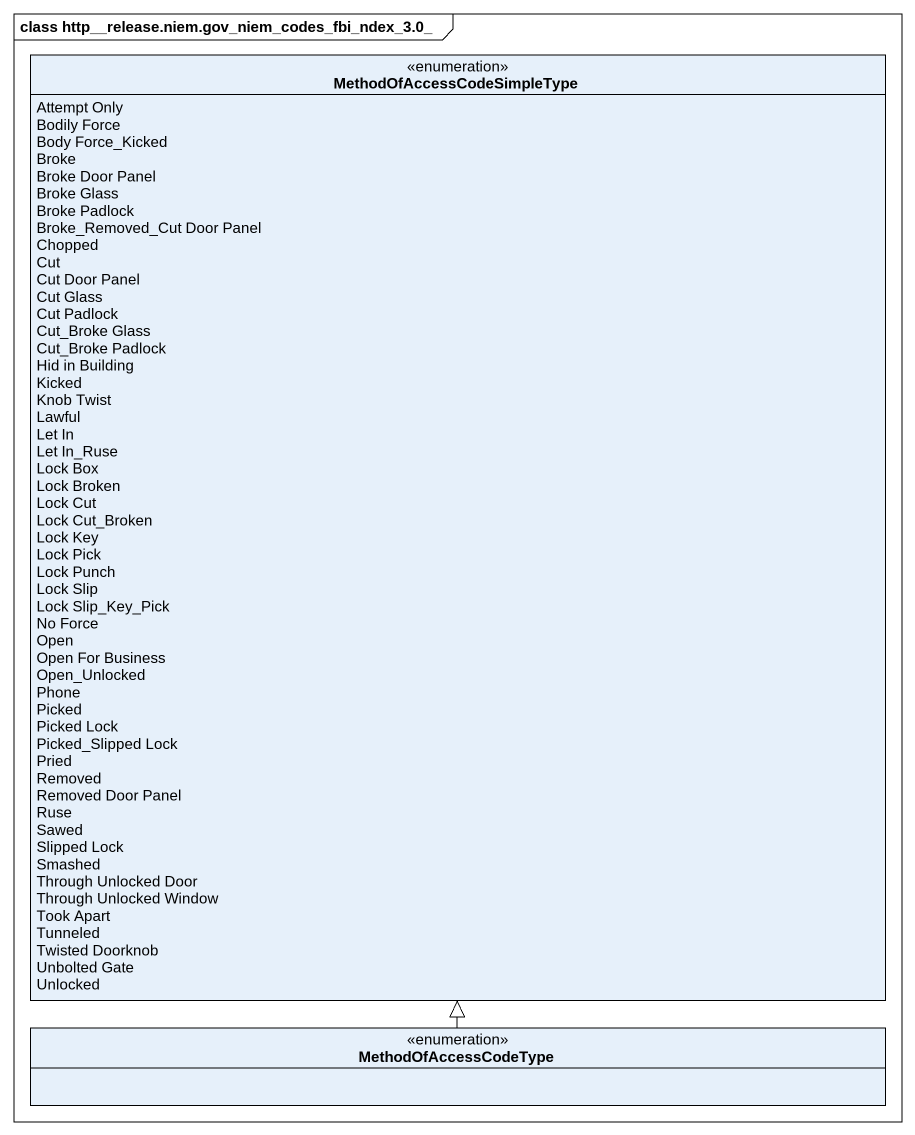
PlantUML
@startuml
mainframe class http__release.niem.gov_niem_codes_fbi_ndex_3.0_
hide circle
hide empty members
enum MethodOfAccessCodeSimpleType {
  Attempt Only
  Bodily Force
  Body Force_Kicked
  Broke
  Broke Door Panel
  Broke Glass
  Broke Padlock
  Broke_Removed_Cut Door Panel
  Chopped
  Cut
  Cut Door Panel
  Cut Glass
  Cut Padlock
  Cut_Broke Glass
  Cut_Broke Padlock
  Hid in Building
  Kicked
  Knob Twist
  Lawful
  Let In
  Let In_Ruse
  Lock Box
  Lock Broken
  Lock Cut
  Lock Cut_Broken
  Lock Key
  Lock Pick
  Lock Punch
  Lock Slip
  Lock Slip_Key_Pick
  No Force
  Open
  Open For Business
  Open_Unlocked
  Phone
  Picked
  Picked Lock
  Picked_Slipped Lock
  Pried
  Removed
  Removed Door Panel
  Ruse
  Sawed
  Slipped Lock
  Smashed
  Through Unlocked Door
  Through Unlocked Window
  Took Apart
  Tunneled
  Twisted Doorknob
  Unbolted Gate
  Unlocked
}
enum MethodOfAccessCodeType
MethodOfAccessCodeType -up-|> MethodOfAccessCodeSimpleType
@enduml
